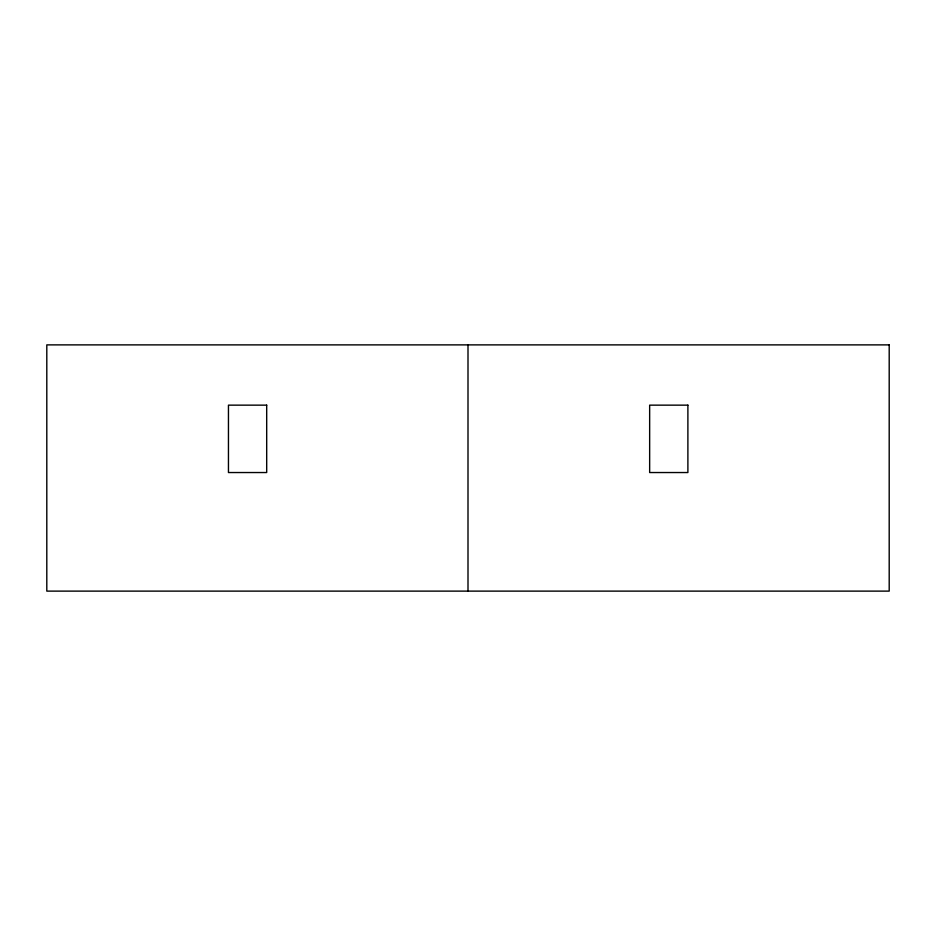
<?xml version="1.0" encoding="UTF-8"?>
<svg xmlns="http://www.w3.org/2000/svg" width="936" height="936" viewBox="0 0 936 936"><rect width="100%" height="100%" fill="white"/><g stroke="black" fill="none" stroke-linecap="round" stroke-linejoin="round"><path stroke-width="1.4" d="M468 344.881L468 591.119M889.2 344.881L46.8 344.881L46.8 591.119L889.2 591.119L889.2 344.881M266.69 405.148L228.454 405.148L228.454 472.54L266.69 472.54L266.69 405.148M687.89 405.148L649.654 405.148L649.654 472.54L687.89 472.54L687.89 405.148"/></g></svg>
